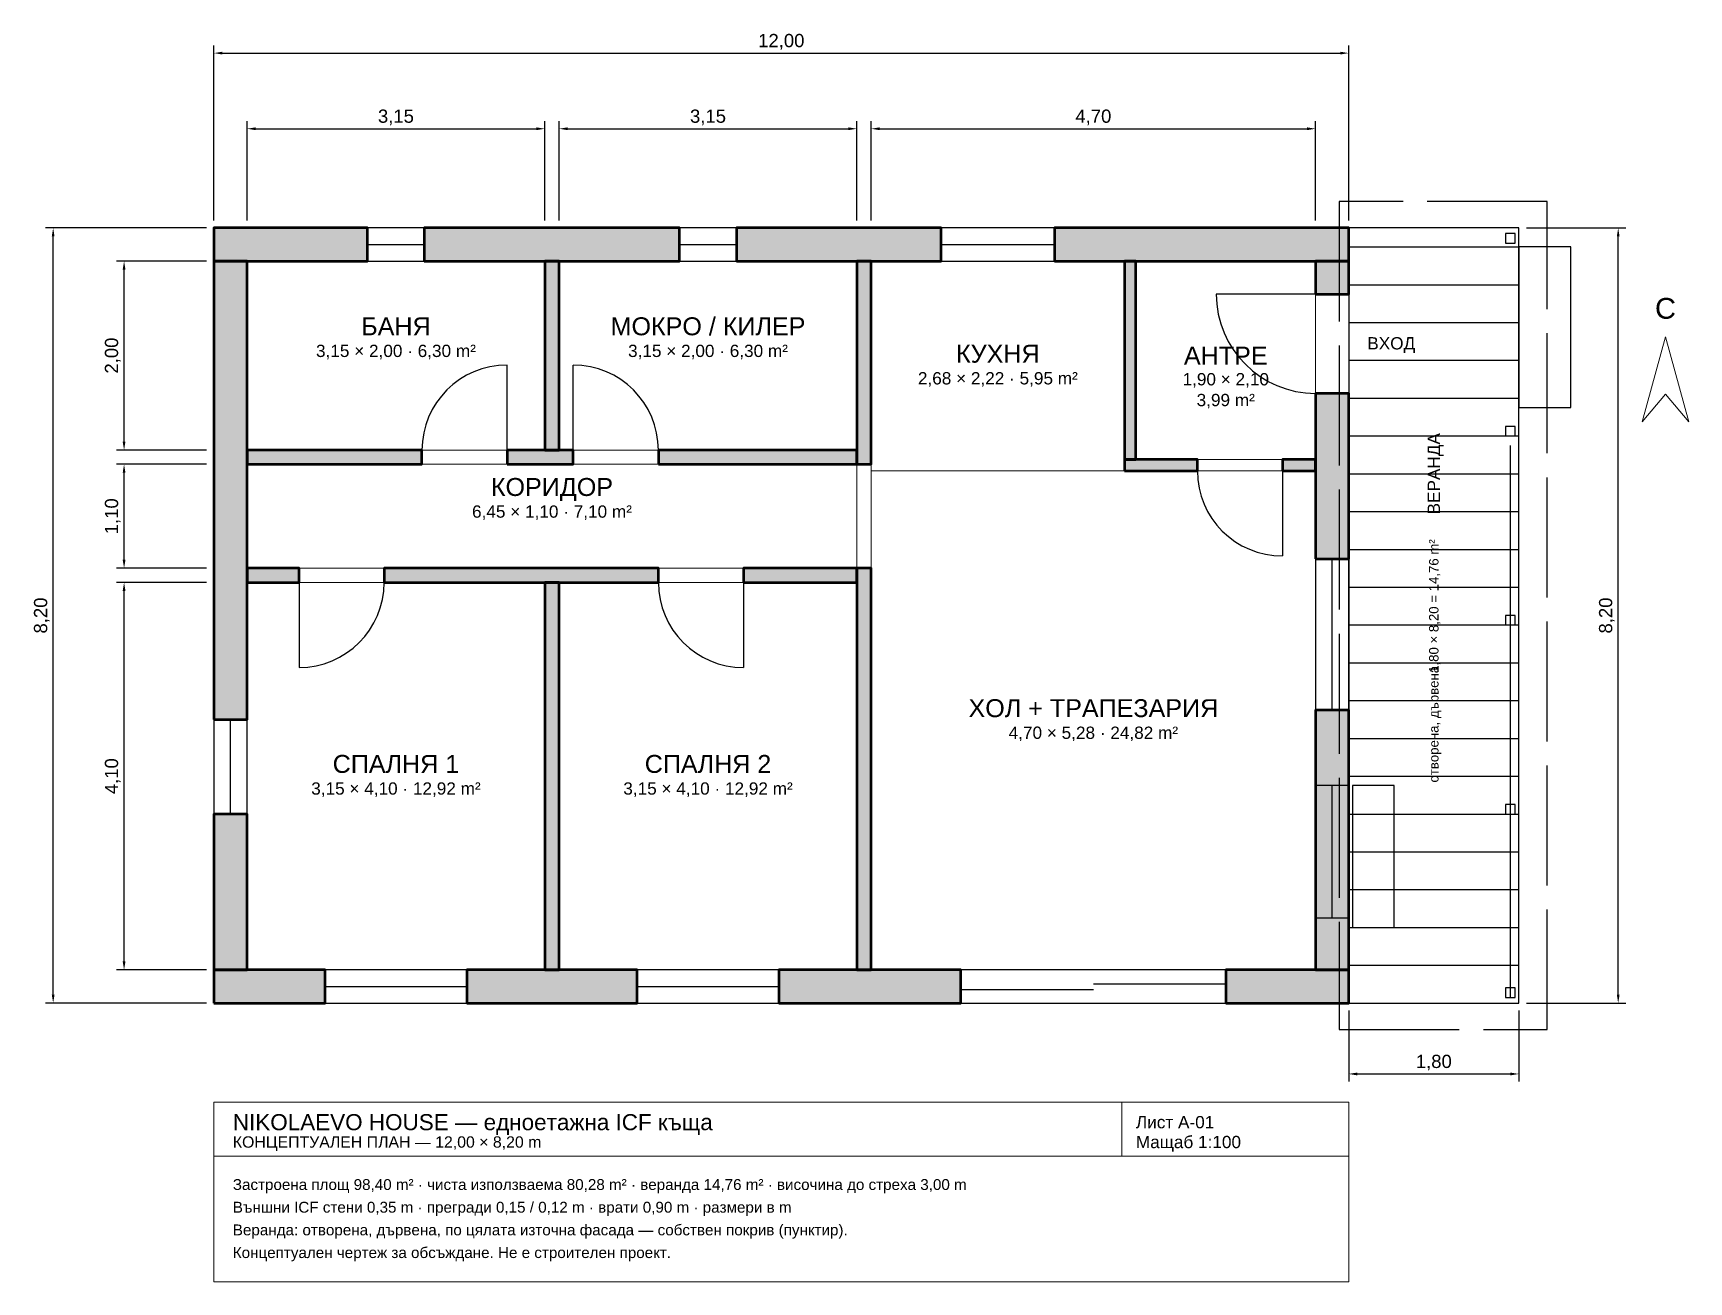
# Model space of a CAD drawing. Header units: metres. Extents: x -1.9 to 15.6, y -3 to 10.3.
import ezdxf
from ezdxf.enums import TextEntityAlignment as Align

# ---------------------------------------------------------------- set-up
doc = ezdxf.new("R2010")
doc.units = ezdxf.units.M
doc.linetypes.add('DASHED', pattern=[1.524, 1.27, -0.254])
for name, color, linetype, lineweight in [('DIMENSIONS', 7, 'Continuous', 13), ('DOORS', 7, 'Continuous', 25), ('ROOMS', 7, 'Continuous', 13), ('VERANDA', 32, 'Continuous', 25), ('WALLS', 7, 'Continuous', 50), ('WINDOWS', 7, 'Continuous', 25)]:
    doc.layers.add(name, color=color, linetype=linetype, lineweight=lineweight)
doc.styles.add('ICF', font='LiberationSans-Regular.ttf')
doc.dimstyles.new('ICF', dxfattribs={"dimtxt": 0.14, "dimasz": 0.09, "dimexe": 0.08, "dimexo": 0.08, "dimgap": 0.05, "dimtad": 1, "dimzin": 0, "dimtxsty": 'ICF', "dimcen": 2.5, "dimclre": 7, "dimclrt": 7, "dimazin": 3, "dimtfac": 1, "dimtmove": 0, "dimatfit": 3})

msp = doc.modelspace()

# ---------------------------------------------------------------- hatches: boundary and pattern name
at = {"layer": 'WALLS'}
h = msp.add_hatch(color=9, dxfattribs=at)
h.dxf.hatch_style = 1
h.paths.add_polyline_path([(0, 7.85), (1.625, 7.85), (1.625, 8.2), (0, 8.2)])
h = msp.add_hatch(color=9, dxfattribs=at)
h.dxf.hatch_style = 1
h.paths.add_polyline_path([(2.225, 7.85), (4.925, 7.85), (4.925, 8.2), (2.225, 8.2)])
h = msp.add_hatch(color=9, dxfattribs=at)
h.dxf.hatch_style = 1
h.paths.add_polyline_path([(5.525, 7.85), (7.69, 7.85), (7.69, 8.2), (5.525, 8.2)])
h = msp.add_hatch(color=9, dxfattribs=at)
h.dxf.hatch_style = 1
h.paths.add_polyline_path([(8.89, 7.85), (12, 7.85), (12, 8.2), (8.89, 8.2)])
h = msp.add_hatch(color=9, dxfattribs=at)
h.dxf.hatch_style = 1
h.paths.add_polyline_path([(0, 3), (0.35, 3), (0.35, 7.85), (0, 7.85)])
h = msp.add_hatch(color=9, dxfattribs=at)
h.dxf.hatch_style = 1
h.paths.add_polyline_path([(3.5, 5.85), (3.65, 5.85), (3.65, 7.85), (3.5, 7.85)])
h = msp.add_hatch(color=9, dxfattribs=at)
h.dxf.hatch_style = 1
h.paths.add_polyline_path([(6.8, 5.7), (6.95, 5.7), (6.95, 7.85), (6.8, 7.85)])
h = msp.add_hatch(color=9, dxfattribs=at)
h.dxf.hatch_style = 1
h.paths.add_polyline_path([(9.63, 5.75), (9.75, 5.75), (9.75, 7.85), (9.63, 7.85)])
h = msp.add_hatch(color=9, dxfattribs=at)
h.dxf.hatch_style = 1
h.paths.add_polyline_path([(11.65, 7.5), (12, 7.5), (12, 7.85), (11.65, 7.85)])
h = msp.add_hatch(color=9, dxfattribs=at)
h.dxf.hatch_style = 1
h.paths.add_polyline_path([(11.65, 4.7), (12, 4.7), (12, 6.45), (11.65, 6.45)])
h = msp.add_hatch(color=9, dxfattribs=at)
h.dxf.hatch_style = 1
h.paths.add_polyline_path([(0.35, 5.7), (2.2, 5.7), (2.2, 5.85), (0.35, 5.85)])
h = msp.add_hatch(color=9, dxfattribs=at)
h.dxf.hatch_style = 1
h.paths.add_polyline_path([(3.1, 5.7), (3.8, 5.7), (3.8, 5.85), (3.1, 5.85)])
h = msp.add_hatch(color=9, dxfattribs=at)
h.dxf.hatch_style = 1
h.paths.add_polyline_path([(4.7, 5.7), (6.8, 5.7), (6.8, 5.85), (4.7, 5.85)])
h = msp.add_hatch(color=9, dxfattribs=at)
h.dxf.hatch_style = 1
h.paths.add_polyline_path([(9.63, 5.63), (10.4, 5.63), (10.4, 5.75), (9.63, 5.75)])
h = msp.add_hatch(color=9, dxfattribs=at)
h.dxf.hatch_style = 1
h.paths.add_polyline_path([(11.3, 5.63), (11.65, 5.63), (11.65, 5.75), (11.3, 5.75)])
h = msp.add_hatch(color=9, dxfattribs=at)
h.dxf.hatch_style = 1
h.paths.add_polyline_path([(0.35, 4.45), (0.9, 4.45), (0.9, 4.6), (0.35, 4.6)])
h = msp.add_hatch(color=9, dxfattribs=at)
h.dxf.hatch_style = 1
h.paths.add_polyline_path([(1.8, 4.45), (4.7, 4.45), (4.7, 4.6), (1.8, 4.6)])
h = msp.add_hatch(color=9, dxfattribs=at)
h.dxf.hatch_style = 1
h.paths.add_polyline_path([(5.6, 4.45), (6.8, 4.45), (6.8, 4.6), (5.6, 4.6)])
h = msp.add_hatch(color=9, dxfattribs=at)
h.dxf.hatch_style = 1
h.paths.add_polyline_path([(6.8, 0.35), (6.95, 0.35), (6.95, 4.6), (6.8, 4.6)])
h = msp.add_hatch(color=9, dxfattribs=at)
h.dxf.hatch_style = 1
h.paths.add_polyline_path([(3.5, 0.35), (3.65, 0.35), (3.65, 4.45), (3.5, 4.45)])
h = msp.add_hatch(color=9, dxfattribs=at)
h.dxf.hatch_style = 1
h.paths.add_polyline_path([(11.65, 0.35), (12, 0.35), (12, 3.1), (11.65, 3.1)])
h = msp.add_hatch(color=9, dxfattribs=at)
h.dxf.hatch_style = 1
h.paths.add_polyline_path([(0, 0.35), (0.35, 0.35), (0.35, 2), (0, 2)])
h = msp.add_hatch(color=9, dxfattribs=at)
h.dxf.hatch_style = 1
h.paths.add_polyline_path([(0, 0), (1.175, 0), (1.175, 0.35), (0, 0.35)])
h = msp.add_hatch(color=9, dxfattribs=at)
h.dxf.hatch_style = 1
h.paths.add_polyline_path([(2.675, 0), (4.475, 0), (4.475, 0.35), (2.675, 0.35)])
h = msp.add_hatch(color=9, dxfattribs=at)
h.dxf.hatch_style = 1
h.paths.add_polyline_path([(5.975, 0), (7.9, 0), (7.9, 0.35), (5.975, 0.35)])
h = msp.add_hatch(color=9, dxfattribs=at)
h.dxf.hatch_style = 1
h.paths.add_polyline_path([(10.7, 0), (12, 0), (12, 0.35), (10.7, 0.35)])

# ---------------------------------------------------------------- linework, layer by layer
at = {"layer": 'DIMENSIONS'}
for p, q in [((9.6, -1.62), (9.6, -1.05)), ((0, -1.62), (12, -1.62))]:
    msp.add_line(p, q, dxfattribs=at)
for points in [[(15.35, 7.05), (15.598, 6.15), (15.35, 6.442), (15.102, 6.15)], [(0, -2.95), (12, -2.95), (12, -1.05), (0, -1.05)]]:
    msp.add_lwpolyline(points, close=True, dxfattribs=at)
at = {"layer": 'DOORS'}
for p, q in [((11.65, 7.5), (10.6, 7.5)), ((3.1, 5.85), (3.1, 6.75)), ((3.8, 5.85), (3.8, 6.75)), ((11.3, 5.63), (11.3, 4.73)), ((0.9, 4.45), (0.9, 3.55)), ((5.6, 4.45), (5.6, 3.55))]:
    msp.add_line(p, q, dxfattribs=at)
for centre, radius, start, end in [((11.65, 7.5), 1.05, 180, -90), ((3.1, 5.85), 0.9, 90, 180), ((3.8, 5.85), 0.9, 0, 90), ((11.3, 5.63), 0.9, 180, -90), ((0.9, 4.45), 0.9, -90, 0), ((5.6, 4.45), 0.9, 180, -90)]:
    msp.add_arc(centre, radius, start, end, dxfattribs=at)
at = {"layer": 'ROOMS'}
for points in [[(0.35, 5.85), (3.5, 5.85), (3.5, 7.85), (0.35, 7.85)], [(3.65, 5.85), (6.8, 5.85), (6.8, 7.85), (3.65, 7.85)], [(6.95, 5.63), (9.63, 5.63), (9.63, 7.85), (6.95, 7.85)], [(9.75, 5.75), (11.65, 5.75), (11.65, 7.85), (9.75, 7.85)], [(0.35, 4.6), (6.8, 4.6), (6.8, 5.7), (0.35, 5.7)], [(6.95, 0.35), (11.65, 0.35), (11.65, 5.63), (6.95, 5.63)], [(0.35, 0.35), (3.5, 0.35), (3.5, 4.45), (0.35, 4.45)], [(3.65, 0.35), (6.8, 0.35), (6.8, 4.45), (3.65, 4.45)]]:
    msp.add_lwpolyline(points, close=True, dxfattribs=at)
at = {"layer": 'VERANDA'}
for p, q in [((12, 8), (13.8, 8)), ((12, 7.6), (13.8, 7.6)), ((12, 7.2), (13.8, 7.2)), ((12, 6.8), (13.8, 6.8)), ((12, 6.4), (13.8, 6.4)), ((12, 6), (13.8, 6)), ((13.71, 0.06), (13.71, 5.9)), ((12, 5.6), (13.8, 5.6)), ((12, 5.2), (13.8, 5.2)), ((12, 4.8), (13.8, 4.8)), ((12, 4.4), (13.8, 4.4)), ((12, 4), (13.8, 4)), ((12, 3.6), (13.8, 3.6)), ((12, 3.2), (13.8, 3.2)), ((12, 2.8), (13.8, 2.8)), ((12, 2.4), (13.8, 2.4)), ((12, 2), (13.8, 2)), ((12, 1.6), (13.8, 1.6)), ((12, 1.2), (13.8, 1.2)), ((12, 0.8), (13.8, 0.8)), ((12, 0.4), (13.8, 0.4))]:
    msp.add_line(p, q, dxfattribs=at)
at = {"layer": 'VERANDA', "linetype": 'DASHED'}
msp.add_lwpolyline([(11.9, -0.28), (14.1, -0.28), (14.1, 8.48), (11.9, 8.48)], close=True, dxfattribs=at)
at = {"layer": 'VERANDA'}
for points in [[(12, 0), (13.8, 0), (13.8, 8.2), (12, 8.2)], [(13.66, 8.04), (13.76, 8.04), (13.76, 8.14), (13.66, 8.14)], [(13.8, 6.3), (14.35, 6.3), (14.35, 8), (13.8, 8)], [(13.66, 6), (13.76, 6), (13.76, 6.1), (13.66, 6.1)], [(13.66, 4), (13.76, 4), (13.76, 4.1), (13.66, 4.1)], [(12.04, 0.8), (12.48, 0.8), (12.48, 2.3), (12.04, 2.3)], [(13.66, 2), (13.76, 2), (13.76, 2.1), (13.66, 2.1)], [(13.66, 0.06), (13.76, 0.06), (13.76, 0.16), (13.66, 0.16)]]:
    msp.add_lwpolyline(points, close=True, dxfattribs=at)
at = {"layer": 'WALLS'}
for points in [[(0, 7.85), (1.625, 7.85), (1.625, 8.2), (0, 8.2)], [(2.225, 7.85), (4.925, 7.85), (4.925, 8.2), (2.225, 8.2)], [(5.525, 7.85), (7.69, 7.85), (7.69, 8.2), (5.525, 8.2)], [(8.89, 7.85), (12, 7.85), (12, 8.2), (8.89, 8.2)], [(0, 3), (0.35, 3), (0.35, 7.85), (0, 7.85)], [(3.5, 5.85), (3.65, 5.85), (3.65, 7.85), (3.5, 7.85)], [(6.8, 5.7), (6.95, 5.7), (6.95, 7.85), (6.8, 7.85)], [(9.63, 5.75), (9.75, 5.75), (9.75, 7.85), (9.63, 7.85)], [(11.65, 7.5), (12, 7.5), (12, 7.85), (11.65, 7.85)], [(11.65, 4.7), (12, 4.7), (12, 6.45), (11.65, 6.45)], [(0.35, 5.7), (2.2, 5.7), (2.2, 5.85), (0.35, 5.85)], [(3.1, 5.7), (3.8, 5.7), (3.8, 5.85), (3.1, 5.85)], [(4.7, 5.7), (6.8, 5.7), (6.8, 5.85), (4.7, 5.85)], [(9.63, 5.63), (10.4, 5.63), (10.4, 5.75), (9.63, 5.75)], [(11.3, 5.63), (11.65, 5.63), (11.65, 5.75), (11.3, 5.75)], [(0.35, 4.45), (0.9, 4.45), (0.9, 4.6), (0.35, 4.6)], [(1.8, 4.45), (4.7, 4.45), (4.7, 4.6), (1.8, 4.6)], [(5.6, 4.45), (6.8, 4.45), (6.8, 4.6), (5.6, 4.6)], [(6.8, 0.35), (6.95, 0.35), (6.95, 4.6), (6.8, 4.6)], [(3.5, 0.35), (3.65, 0.35), (3.65, 4.45), (3.5, 4.45)], [(11.65, 0.35), (12, 0.35), (12, 3.1), (11.65, 3.1)], [(0, 0.35), (0.35, 0.35), (0.35, 2), (0, 2)], [(0, 0), (1.175, 0), (1.175, 0.35), (0, 0.35)], [(2.675, 0), (4.475, 0), (4.475, 0.35), (2.675, 0.35)], [(5.975, 0), (7.9, 0), (7.9, 0.35), (5.975, 0.35)], [(10.7, 0), (12, 0), (12, 0.35), (10.7, 0.35)]]:
    msp.add_lwpolyline(points, close=True, dxfattribs=at)
at = {"layer": 'WINDOWS'}
for p, q in [((1.625, 8.025), (2.225, 8.025)), ((4.925, 8.025), (5.525, 8.025)), ((7.69, 8.025), (8.89, 8.025)), ((11.825, 3.1), (11.825, 4.7)), ((0.175, 2), (0.175, 3)), ((11.825, 0.9), (11.825, 2.3)), ((9.3, 0.205), (10.7, 0.205)), ((1.175, 0.175), (2.675, 0.175)), ((4.475, 0.175), (5.975, 0.175)), ((7.9, 0.145), (9.3, 0.145))]:
    msp.add_line(p, q, dxfattribs=at)
for points in [[(1.625, 7.85), (2.225, 7.85), (2.225, 8.2), (1.625, 8.2)], [(4.925, 7.85), (5.525, 7.85), (5.525, 8.2), (4.925, 8.2)], [(7.69, 7.85), (8.89, 7.85), (8.89, 8.2), (7.69, 8.2)], [(11.65, 3.1), (12, 3.1), (12, 4.7), (11.65, 4.7)], [(0, 2), (0.35, 2), (0.35, 3), (0, 3)], [(11.65, 0.9), (12, 0.9), (12, 2.3), (11.65, 2.3)], [(1.175, 0), (2.675, 0), (2.675, 0.35), (1.175, 0.35)], [(4.475, 0), (5.975, 0), (5.975, 0.35), (4.475, 0.35)], [(7.9, 0), (10.7, 0), (10.7, 0.35), (7.9, 0.35)]]:
    msp.add_lwpolyline(points, close=True, dxfattribs=at)

# ---------------------------------------------------------------- texts
at = {"layer": 'DIMENSIONS', "style": 'ICF'}
msp.add_text('С', height=0.22, dxfattribs=at).set_placement((15.35, 7.35), align=Align.MIDDLE_CENTER)
for s, height, p in [('NIKOLAEVO HOUSE — едноетажна ICF къща', 0.17, (0.2, -1.26)), ('Лист A-01', 0.13, (9.75, -1.26)), ('Мащаб 1:100', 0.13, (9.75, -1.47)), ('КОНЦЕПТУАЛЕН ПЛАН — 12,00 × 8,20 m', 0.12, (0.2, -1.47)), ('Застроена площ 98,40 m² · чиста използваема 80,28 m² · веранда 14,76 m² · височина до стреха 3,00 m', 0.115, (0.2, -1.92)), ('Външни ICF стени 0,35 m · прегради 0,15 / 0,12 m · врати 0,90 m · размери в m', 0.115, (0.2, -2.16)), ('Веранда: отворена, дървена, по цялата източна фасада — собствен покрив (пунктир).', 0.115, (0.2, -2.4)), ('Концептуален чертеж за обсъждане. Не е строителен проект.', 0.115, (0.2, -2.64))]:
    msp.add_text(s, height=height, dxfattribs=at).set_placement(p, align=Align.MIDDLE_LEFT)
at = {"layer": 'DOORS', "style": 'ICF'}
msp.add_text('ВХОД', height=0.13, dxfattribs=at).set_placement((12.45, 6.98), align=Align.MIDDLE_CENTER)
at = {"layer": 'ROOMS', "style": 'ICF'}
for s, height, p in [('БАНЯ', 0.19, (1.925, 7.16)), ('МОКРО / КИЛЕР', 0.19, (5.225, 7.16)), ('3,15 × 2,00 · 6,30 m²', 0.13, (1.925, 6.9)), ('3,15 × 2,00 · 6,30 m²', 0.13, (5.225, 6.9)), ('КУХНЯ', 0.19, (8.29, 6.87)), ('АНТРЕ', 0.19, (10.7, 6.85)), ('2,68 × 2,22 · 5,95 m²', 0.13, (8.29, 6.61)), ('1,90 × 2,10', 0.13, (10.7, 6.6)), ('3,99 m²', 0.13, (10.7, 6.38)), ('КОРИДОР', 0.19, (3.575, 5.46)), ('6,45 × 1,10 · 7,10 m²', 0.13, (3.575, 5.2)), ('ХОЛ + ТРАПЕЗАРИЯ', 0.19, (9.3, 3.12)), ('4,70 × 5,28 · 24,82 m²', 0.13, (9.3, 2.86)), ('СПАЛНЯ 1', 0.19, (1.925, 2.53)), ('СПАЛНЯ 2', 0.19, (5.225, 2.53)), ('3,15 × 4,10 · 12,92 m²', 0.13, (1.925, 2.27)), ('3,15 × 4,10 · 12,92 m²', 0.13, (5.225, 2.27))]:
    msp.add_text(s, height=height, dxfattribs=at).set_placement(p, align=Align.MIDDLE_CENTER)
at = {"layer": 'VERANDA', "style": 'ICF'}
for s, height, p in [('ВЕРАНДА', 0.13, (12.9, 5.6)), ('1,80 × 8,20 = 14,76 m²', 0.1, (12.9, 4.2)), ('отворена, дървена', 0.1, (12.9, 2.95))]:
    msp.add_text(s, height=height, rotation=90, dxfattribs=at).set_placement(p, align=Align.MIDDLE_CENTER)

# ---------------------------------------------------------------- dimensions: what is measured, and where the dimension line sits
at = {"layer": 'DIMENSIONS'}
for base, p1, p2 in [((0, 10.05), (0, 8.2), (12, 8.2)), ((0.35, 9.25), (0.35, 8.2), (3.5, 8.2)), ((3.65, 9.25), (3.65, 8.2), (6.8, 8.2)), ((6.95, 9.25), (6.95, 8.2), (11.65, 8.2)), ((12, -0.75), (12, 0), (13.8, 0))]:
    msp.add_linear_dim(base=base, p1=p1, p2=p2, dimstyle='ICF', dxfattribs=at).render()
for base, p1, p2 in [((-1.7, 0), (0, 0), (0, 8.2)), ((14.85, 0), (13.8, 0), (13.8, 8.2)), ((-0.95, 5.85), (0, 5.85), (0, 7.85)), ((-0.95, 4.6), (0, 4.6), (0, 5.7)), ((-0.95, 0.35), (0, 0.35), (0, 4.45))]:
    msp.add_linear_dim(base=base, p1=p1, p2=p2, angle=90, dimstyle='ICF', dxfattribs=at).render()

doc.saveas('drawing.dxf')
